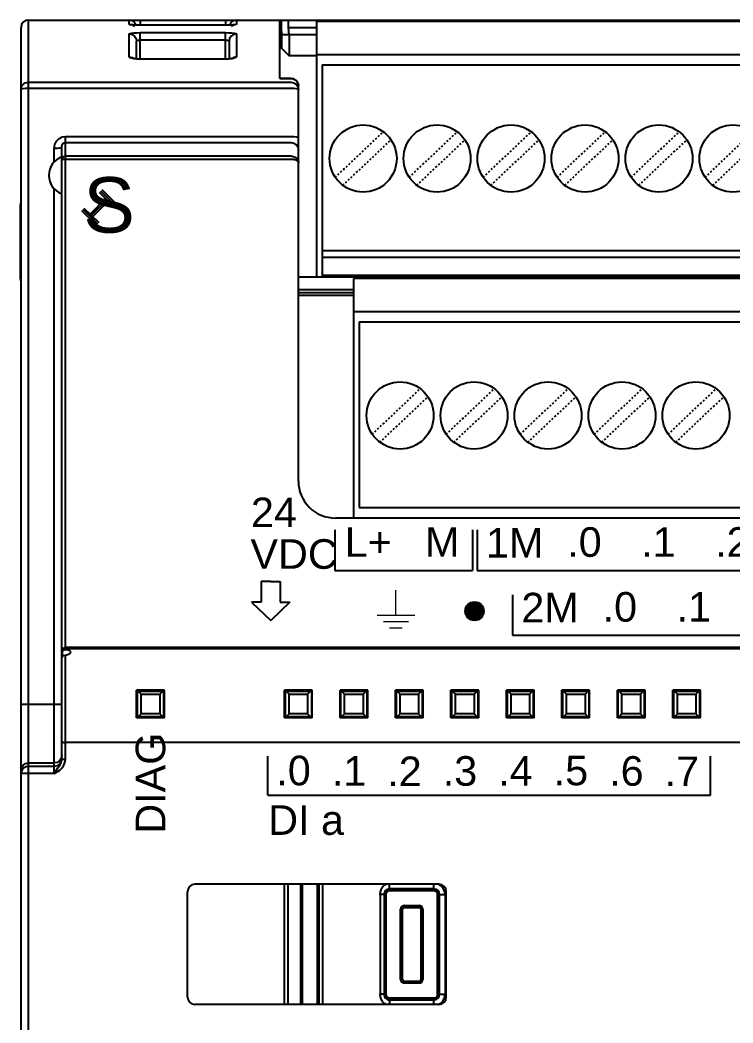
# Model space of a CAD drawing. Header units: inches. Extents: x 57 to 2760, y -193 to 2149.
# Drawn here: x 299.9 to 338.5, y 1419.4 to 1473.7 of the extents above; entities that cross this region are included whole.
import ezdxf

# ---------------------------------------------------------------- set-up
doc = ezdxf.new("R2010")
doc.units = ezdxf.units.IN
doc.header["$MEASUREMENT"] = 0
doc.linetypes.add('DOT', pattern=[0.2, 0.1, -0.1])
doc.styles.get("Standard").update_dxf_attribs({"font": 'arial.ttf'})

msp = doc.modelspace()

# ---------------------------------------------------------------- linework, layer by layer
at = {"color": 7, "linetype": 'Continuous'}
for p, q in [((300.37329, 1473.68422), (369.57329, 1473.68422)), ((300.37329, 1373.68422), (300.37329, 1473.68422)), ((305.82329, 1473.45089), (305.82329, 1473.68422)), ((306.42329, 1473.68422), (306.42329, 1473.40783)), ((311.02329, 1473.68422), (311.02329, 1473.40783)), ((311.62329, 1473.68422), (311.62329, 1473.45089)), ((313.97329, 1470.51791), (313.97329, 1473.68422)), ((314.03691, 1473.68422), (314.03691, 1473.28422)), ((314.44187, 1473.28422), (314.44187, 1473.68422)), ((360.97329, 1473.60422), (315.97329, 1473.60422)), ((315.97329, 1459.78895), (315.97329, 1473.60422)), ((299.97329, 1374.08422), (299.97329, 1473.28422)), ((305.82329, 1471.68832), (305.82329, 1472.93119)), ((306.42328, 1471.57264), (306.42329, 1473.00369)), ((311.08696, 1473.40919), (306.42329, 1473.40894)), ((311.02329, 1473.40783), (306.42329, 1473.40783)), ((306.42329, 1473.00369), (311.02329, 1473.00369)), ((311.02329, 1471.5642), (311.02329, 1473.00369)), ((311.62329, 1472.93119), (311.62329, 1471.68832)), ((313.97329, 1473.28422), (314.03691, 1473.28422)), ((314.03691, 1473.28422), (314.06135, 1472.88422)), ((314.44187, 1473.28422), (315.97329, 1473.28422)), ((314.47329, 1472.88422), (314.44187, 1473.28422)), ((306.22329, 1471.58189), (306.22329, 1472.53421)), ((306.42327, 1472.60641), (311.02329, 1472.60641)), ((311.22329, 1472.53421), (311.22329, 1471.58188)), ((315.97329, 1472.88422), (313.97329, 1472.88422)), ((314.06135, 1472.88422), (314.06135, 1472.15978)), ((314.47329, 1472.88422), (314.47329, 1471.74784)), ((314.06135, 1472.15978), (313.97329, 1472.15978)), ((314.06135, 1472.15978), (314.47329, 1471.74784)), ((305.82329, 1471.68832), (305.97636, 1471.65848)), ((305.97636, 1471.65848), (306.05477, 1471.60714)), ((311.02329, 1471.57268), (306.42329, 1471.57268)), ((306.42329, 1471.5642), (306.42329, 1471.57268)), ((311.02329, 1471.5642), (306.42329, 1471.5642)), ((311.20676, 1471.57024), (311.02329, 1471.5642)), ((311.47021, 1471.65848), (311.39198, 1471.60726)), ((311.62329, 1471.68832), (311.47021, 1471.65848)), ((315.97329, 1471.74784), (314.47329, 1471.74784)), ((360.97329, 1471.79422), (315.97329, 1471.79422)), ((316.26329, 1471.25422), (360.68329, 1471.25422)), ((316.26329, 1471.25422), (316.26329, 1459.78895)), ((300.37329, 1470.32249), (314.57329, 1470.32249)), ((313.97329, 1470.53058), (314.57329, 1470.53058)), ((314.57329, 1470.51791), (313.97329, 1470.51791)), ((314.72449, 1470.5009), (314.57329, 1470.53058)), ((300.37329, 1470.00264), (314.57329, 1470.00264)), ((314.94268, 1470.08424), (314.97329, 1469.93594)), ((314.97329, 1448.74631), (314.97329, 1470.13058)), ((302.37329, 1467.38679), (314.57329, 1467.38679)), ((302.37329, 1439.62007), (302.37329, 1467.38679)), ((302.37329, 1467.06189), (314.57329, 1467.06189)), ((301.77329, 1466.007), (301.77329, 1466.74021)), ((302.17329, 1439.47356), (302.17329, 1466.80036)), ((314.97329, 1465.96918), (314.97329, 1466.67552)), ((314.57329, 1466.3199), (302.37329, 1466.3199)), ((314.57329, 1466.14705), (302.37329, 1466.14705)), ((301.77329, 1432.92192), (301.77329, 1464.56144)), ((299.92092, 1463.6706), (299.92092, 1459.69784)), ((316.26329, 1461.22222), (360.68329, 1461.22222)), ((316.26329, 1460.85511), (360.68329, 1460.85511)), ((316.26329, 1459.89022), (360.68329, 1459.89022)), ((314.97329, 1459.78895), (363.97329, 1459.78895)), ((362.97329, 1459.70422), (317.97329, 1459.70422)), ((317.97329, 1446.74622), (317.97329, 1459.70422)), ((317.97329, 1459.08422), (314.97329, 1459.08422)), ((317.97329, 1458.92674), (314.97329, 1458.92674)), ((317.97329, 1458.78422), (314.97329, 1458.78422)), ((362.97329, 1457.89422), (317.97329, 1457.89422)), ((318.26329, 1457.35422), (362.68329, 1457.35422)), ((318.26329, 1457.35422), (318.26329, 1447.32222)), ((318.26329, 1447.32222), (362.68329, 1447.32222)), ((361.97319, 1446.74622), (316.97329, 1446.74622)), ((323.9989, 1441.71541), (324.49181, 1442.20832)), ((324.00464, 1441.67474), (324.53248, 1442.20258)), ((324.01042, 1441.77334), (324.43388, 1442.1968)), ((324.01234, 1441.63604), (324.57118, 1442.19488)), ((324.02003, 1441.59733), (324.60989, 1442.18719)), ((324.02195, 1441.83126), (324.37596, 1442.18527)), ((324.02773, 1441.55863), (324.64859, 1442.17949)), ((324.03347, 1441.88919), (324.31803, 1442.17375)), ((324.03543, 1441.51992), (324.6873, 1442.17179)), ((324.05352, 1441.49161), (324.71561, 1442.1537)), ((324.07211, 1441.46379), (324.74343, 1442.13511)), ((324.0907, 1441.43597), (324.77125, 1442.11652)), ((324.10928, 1441.40816), (324.79906, 1442.09794)), ((324.11044, 1442.01256), (324.19466, 1442.09678)), ((324.12787, 1441.38034), (324.82688, 1442.07935)), ((324.14759, 1441.35366), (324.85356, 1442.05963)), ((324.17541, 1441.33507), (324.87215, 1442.03181)), ((324.20322, 1441.31648), (324.89074, 1442.004)), ((324.23104, 1441.2979), (324.90932, 1441.97618)), ((324.25886, 1441.27931), (324.92791, 1441.94836)), ((324.28668, 1441.26072), (324.9465, 1441.92054)), ((324.31767, 1441.24531), (324.96191, 1441.88955)), ((324.35637, 1441.23761), (324.96961, 1441.85085)), ((324.39508, 1441.22991), (324.97731, 1441.81214)), ((324.43378, 1441.22221), (324.98501, 1441.77344)), ((324.47249, 1441.21452), (324.9927, 1441.73473)), ((324.51788, 1441.2135), (324.99372, 1441.68934)), ((324.57581, 1441.22503), (324.98219, 1441.63141)), ((324.63373, 1441.23655), (324.97067, 1441.57349)), ((324.69532, 1441.25174), (324.95548, 1441.5119)), ((324.83517, 1441.34518), (324.86204, 1441.37205)), ((302.17329, 1433.6921), (302.17329, 1439.43507)), ((302.22329, 1439.25312), (302.22329, 1439.56094)), ((367.57329, 1439.7402), (302.37329, 1439.7402)), ((367.57329, 1439.6728), (302.37329, 1439.6728)), ((302.37329, 1433.69686), (302.37329, 1439.32986)), ((307.72329, 1437.43422), (306.22329, 1437.43422)), ((306.22329, 1435.93422), (306.22329, 1437.43422)), ((306.22329, 1437.18422), (306.27329, 1437.18422)), ((306.27329, 1437.38422), (307.67329, 1437.38422)), ((306.27329, 1435.98422), (306.27329, 1437.38422)), ((306.47329, 1437.21993), (307.47329, 1437.21993)), ((306.47336, 1436.1485), (306.47336, 1437.21993)), ((307.47321, 1437.21993), (307.47321, 1436.1485)), ((307.67329, 1437.38422), (307.67329, 1435.98422)), ((307.67329, 1437.18422), (307.72329, 1437.18422)), ((307.72329, 1435.93422), (307.72329, 1437.43422)), ((315.72329, 1437.43422), (314.22329, 1437.43422)), ((314.22329, 1435.93422), (314.22329, 1437.43422)), ((314.22329, 1437.18422), (314.27329, 1437.18422)), ((314.27329, 1437.38422), (315.67329, 1437.38422)), ((314.27329, 1435.98422), (314.27329, 1437.38422)), ((314.47329, 1437.21993), (315.47329, 1437.21993)), ((314.47336, 1436.1485), (314.47336, 1437.21993)), ((315.47321, 1437.21993), (315.47321, 1436.1485)), ((315.67329, 1437.38422), (315.67329, 1435.98422)), ((315.72329, 1435.93422), (315.72329, 1437.43422)), ((318.72329, 1437.43422), (317.22329, 1437.43422)), ((317.22329, 1435.93422), (317.22329, 1437.43422)), ((317.27329, 1437.38422), (318.67329, 1437.38422)), ((317.27329, 1435.98422), (317.27329, 1437.38422)), ((317.47329, 1437.21993), (318.47329, 1437.21993)), ((317.47336, 1436.1485), (317.47336, 1437.21993)), ((318.47321, 1437.21993), (318.47321, 1436.1485)), ((318.67329, 1437.38422), (318.67329, 1435.98422)), ((318.72329, 1435.93422), (318.72329, 1437.43422)), ((321.72329, 1437.43422), (320.22329, 1437.43422)), ((320.22329, 1435.93422), (320.22329, 1437.43422)), ((320.27329, 1437.38422), (321.67329, 1437.38422)), ((320.27329, 1435.98422), (320.27329, 1437.38422)), ((320.47329, 1437.21993), (321.47329, 1437.21993)), ((320.47336, 1436.1485), (320.47336, 1437.21993)), ((321.47321, 1437.21993), (321.47321, 1436.1485)), ((321.67329, 1437.38422), (321.67329, 1435.98422)), ((321.72329, 1435.93422), (321.72329, 1437.43422)), ((324.72329, 1437.43422), (323.22329, 1437.43422)), ((323.22329, 1435.93422), (323.22329, 1437.43422)), ((323.27329, 1437.38422), (324.67329, 1437.38422)), ((323.27329, 1435.98422), (323.27329, 1437.38422)), ((323.47329, 1437.21993), (324.47329, 1437.21993)), ((323.47336, 1436.1485), (323.47336, 1437.21993)), ((324.47321, 1437.21993), (324.47321, 1436.1485)), ((324.67329, 1437.38422), (324.67329, 1435.98422)), ((324.72329, 1435.93422), (324.72329, 1437.43422)), ((327.72329, 1437.43422), (326.22329, 1437.43422)), ((326.22329, 1435.93422), (326.22329, 1437.43422)), ((326.27329, 1437.38422), (327.67329, 1437.38422)), ((326.27329, 1435.98422), (326.27329, 1437.38422)), ((326.47329, 1437.21993), (327.47329, 1437.21993)), ((326.47336, 1436.1485), (326.47336, 1437.21993)), ((327.47321, 1437.21993), (327.47321, 1436.1485)), ((327.67329, 1437.38422), (327.67329, 1435.98422)), ((327.72329, 1435.93422), (327.72329, 1437.43422)), ((330.72329, 1437.43422), (329.22329, 1437.43422)), ((329.22329, 1435.93422), (329.22329, 1437.43422)), ((329.27329, 1437.38422), (330.67329, 1437.38422)), ((329.27329, 1435.98422), (329.27329, 1437.38422)), ((329.47329, 1437.21993), (330.47329, 1437.21993)), ((329.47336, 1436.1485), (329.47336, 1437.21993)), ((330.47321, 1437.21993), (330.47321, 1436.1485)), ((330.67329, 1437.38422), (330.67329, 1435.98422)), ((330.72329, 1435.93422), (330.72329, 1437.43422)), ((333.72329, 1437.43422), (332.22329, 1437.43422)), ((332.22329, 1435.93422), (332.22329, 1437.43422)), ((332.27329, 1437.38422), (333.67329, 1437.38422)), ((332.27329, 1435.98422), (332.27329, 1437.38422)), ((332.47329, 1437.21993), (333.47329, 1437.21993)), ((332.47336, 1436.1485), (332.47336, 1437.21993)), ((333.47321, 1437.21993), (333.47321, 1436.1485)), ((333.67329, 1437.38422), (333.67329, 1435.98422)), ((333.72329, 1435.93422), (333.72329, 1437.43422)), ((336.72329, 1437.43422), (335.22329, 1437.43422)), ((335.22329, 1435.93422), (335.22329, 1437.43422)), ((335.27329, 1437.38422), (336.67329, 1437.38422)), ((335.27329, 1435.98422), (335.27329, 1437.38422)), ((335.47329, 1437.21993), (336.47329, 1437.21993)), ((335.47336, 1436.1485), (335.47336, 1437.21993)), ((336.47321, 1437.21993), (336.47321, 1436.1485)), ((336.67329, 1437.38422), (336.67329, 1435.98422)), ((336.67329, 1437.18422), (336.72329, 1437.18422)), ((336.72329, 1435.93422), (336.72329, 1437.43422)), ((299.97329, 1436.68422), (302.17329, 1436.68422)), ((306.22329, 1436.18422), (306.27329, 1436.18422)), ((307.47329, 1436.1485), (306.47329, 1436.1485)), ((307.67329, 1436.18422), (307.72329, 1436.18422)), ((314.22329, 1436.18422), (314.27329, 1436.18422)), ((315.47329, 1436.1485), (314.47329, 1436.1485)), ((318.47329, 1436.1485), (317.47329, 1436.1485)), ((321.47329, 1436.1485), (320.47329, 1436.1485)), ((324.47329, 1436.1485), (323.47329, 1436.1485)), ((327.47329, 1436.1485), (326.47329, 1436.1485)), ((330.47329, 1436.1485), (329.47329, 1436.1485)), ((333.47329, 1436.1485), (332.47329, 1436.1485)), ((336.47329, 1436.1485), (335.47329, 1436.1485)), ((336.67329, 1436.18422), (336.72329, 1436.18422)), ((307.72329, 1435.93422), (306.22329, 1435.93422)), ((307.67329, 1435.98422), (306.27329, 1435.98422)), ((315.72329, 1435.93422), (314.22329, 1435.93422)), ((315.67329, 1435.98422), (314.27329, 1435.98422)), ((318.72329, 1435.93422), (317.22329, 1435.93422)), ((318.67329, 1435.98422), (317.27329, 1435.98422)), ((321.72329, 1435.93422), (320.22329, 1435.93422)), ((321.67329, 1435.98422), (320.27329, 1435.98422)), ((324.72329, 1435.93422), (323.22329, 1435.93422)), ((324.67329, 1435.98422), (323.27329, 1435.98422)), ((327.72329, 1435.93422), (326.22329, 1435.93422)), ((327.67329, 1435.98422), (326.27329, 1435.98422)), ((330.72329, 1435.93422), (329.22329, 1435.93422)), ((330.67329, 1435.98422), (329.27329, 1435.98422)), ((333.72329, 1435.93422), (332.22329, 1435.93422)), ((333.67329, 1435.98422), (332.27329, 1435.98422)), ((336.72329, 1435.93422), (335.22329, 1435.93422)), ((336.67329, 1435.98422), (335.27329, 1435.98422)), ((367.57329, 1434.60034), (302.37329, 1434.60034)), ((302.17329, 1433.89487), (302.14284, 1433.74238)), ((300.37329, 1433.4964), (301.77329, 1433.4964)), ((301.77329, 1433.3116), (300.37329, 1433.3116)), ((302.27329, 1433.69623), (302.37329, 1433.69686)), ((299.97329, 1414.45532), (299.97329, 1433.09792)), ((299.98267, 1432.99893), (299.97329, 1432.91312)), ((301.77329, 1432.92192), (300.37329, 1432.92192)), ((322.57329, 1426.93422), (309.37329, 1426.93422)), ((314.22167, 1420.43422), (314.22167, 1426.93422)), ((314.42074, 1420.43422), (314.42074, 1426.93422)), ((315.10329, 1420.43422), (315.10329, 1426.93422)), ((315.10329, 1420.43422), (315.10329, 1426.93422)), ((315.20329, 1420.43422), (315.20329, 1426.93422)), ((316.00329, 1420.43422), (316.00329, 1426.93422)), ((316.10329, 1420.43422), (316.10329, 1426.93422)), ((316.30329, 1420.43422), (316.30329, 1426.93422)), ((319.90329, 1426.58422), (319.90329, 1426.93422)), ((322.30329, 1426.58422), (322.30329, 1426.93422)), ((308.97329, 1420.83422), (308.97329, 1426.53422)), ((319.70329, 1426.38422), (319.40329, 1426.38422)), ((319.40329, 1426.38422), (319.40329, 1420.98422)), ((319.60329, 1426.38422), (319.60329, 1420.98422)), ((319.70329, 1426.38422), (319.70329, 1420.98422)), ((322.30329, 1426.68422), (319.90329, 1426.68422)), ((322.30329, 1426.58422), (319.90329, 1426.58422)), ((322.50329, 1426.38422), (322.90329, 1426.38422)), ((322.50329, 1420.98422), (322.50329, 1426.38422)), ((322.60329, 1420.98422), (322.60329, 1426.38422)), ((322.90329, 1426.38422), (322.90329, 1420.98422)), ((322.97329, 1420.83422), (322.97329, 1426.53422)), ((320.70329, 1425.78422), (321.50329, 1425.78422)), ((320.70329, 1425.78422), (320.70329, 1425.68422)), ((321.50329, 1425.68422), (321.50329, 1425.78422)), ((320.60329, 1425.58422), (320.50329, 1425.58422)), ((320.50329, 1421.78422), (320.50329, 1425.58422)), ((320.60329, 1421.78422), (320.60329, 1425.58422)), ((320.60329, 1421.78422), (320.60329, 1425.58422)), ((320.70329, 1425.68422), (321.50329, 1425.68422)), ((320.70329, 1425.68422), (321.50329, 1425.68422)), ((321.70329, 1425.58422), (321.60329, 1425.58422)), ((321.60329, 1425.58422), (321.60329, 1421.78422)), ((321.70329, 1425.58422), (321.70329, 1421.78422)), ((320.50329, 1421.78422), (320.60329, 1421.78422)), ((321.50329, 1421.68422), (320.70329, 1421.68422)), ((321.50329, 1421.68422), (320.70329, 1421.68422)), ((320.70329, 1421.68422), (320.70329, 1421.58422)), ((321.50329, 1421.58422), (320.70329, 1421.58422)), ((321.50329, 1421.58422), (321.50329, 1421.68422)), ((321.60329, 1421.78422), (321.70329, 1421.78422)), ((319.70329, 1420.98422), (319.40329, 1420.98422)), ((322.50329, 1420.98422), (322.90329, 1420.98422)), ((322.57329, 1420.43422), (309.37329, 1420.43422)), ((319.90329, 1420.78422), (319.90328, 1420.43422)), ((319.90329, 1420.78422), (322.30329, 1420.78422)), ((319.90329, 1420.68422), (322.30329, 1420.68422)), ((319.90329, 1420.68422), (322.30329, 1420.68422)), ((322.30329, 1420.43422), (322.30329, 1420.78422))]:
    msp.add_line(p, q, dxfattribs=at)
at = {"linetype": 'DOT'}
for p, q in [((316.96743, 1465.18099), (319.56651, 1467.64304)), ((320.96743, 1465.18099), (323.56651, 1467.64304)), ((324.96743, 1465.18099), (327.56651, 1467.64304)), ((328.96743, 1465.18099), (331.56651, 1467.64304)), ((332.96743, 1465.18099), (335.56651, 1467.64304)), ((336.96743, 1465.18099), (339.56651, 1467.64304)), ((317.38006, 1464.7454), (319.97914, 1467.20745)), ((321.38006, 1464.7454), (323.97914, 1467.20745)), ((325.38006, 1464.7454), (327.97914, 1467.20745)), ((329.38006, 1464.7454), (331.97914, 1467.20745)), ((333.38006, 1464.7454), (335.97914, 1467.20745)), ((337.38006, 1464.7454), (339.97914, 1467.20745)), ((318.96743, 1451.28099), (321.56651, 1453.74304)), ((322.96743, 1451.28099), (325.56651, 1453.74304)), ((326.96743, 1451.28099), (329.56651, 1453.74304)), ((330.96743, 1451.28099), (333.56651, 1453.74304)), ((334.96743, 1451.28099), (337.56651, 1453.74304)), ((319.38006, 1450.8454), (321.97914, 1453.30745)), ((323.38006, 1450.8454), (325.97914, 1453.30745)), ((327.38006, 1450.8454), (329.97914, 1453.30745)), ((331.38006, 1450.8454), (333.97914, 1453.30745)), ((335.38006, 1450.8454), (337.97914, 1453.30745))]:
    msp.add_line(p, q, dxfattribs=at)
for p, q in [((304.19627, 1464.37184), (304.99795, 1463.57993)), ((304.26653, 1464.443), (305.06821, 1463.65108)), ((304.33679, 1464.51416), (305.13847, 1463.72224)), ((304.54551, 1464.03024), (303.70696, 1463.19201)), ((304.61621, 1463.95952), (303.77765, 1463.12129)), ((304.68691, 1463.88879), (303.84835, 1463.05056)), ((303.23629, 1463.37493), (304.03797, 1462.58301)), ((303.30655, 1463.44609), (304.10823, 1462.65417)), ((303.37681, 1463.51724), (304.17849, 1462.72533)), ((316.95013, 1446.1037), (316.95013, 1443.90911)), ((324.38013, 1446.1037), (324.38013, 1443.90911)), ((324.6436, 1446.1037), (324.6436, 1443.90911)), ((316.95013, 1443.90911), (324.38013, 1443.90911)), ((324.6436, 1443.90911), (360.0736, 1443.90911)), ((313.47401, 1443.32057), (312.95996, 1443.32057)), ((312.95996, 1443.32057), (312.95996, 1442.20218)), ((313.47401, 1443.32057), (313.98806, 1443.32057)), ((313.98806, 1443.32057), (313.98806, 1442.20218)), ((326.55717, 1442.59625), (326.55717, 1440.40166)), ((312.95996, 1442.20218), (312.44591, 1442.20218)), ((312.44591, 1442.20218), (313.47401, 1441.2047)), ((314.50211, 1442.20218), (313.47401, 1441.2047)), ((313.98806, 1442.20218), (314.50211, 1442.20218)), ((326.55717, 1440.40166), (361.98717, 1440.40166)), ((313.32887, 1431.74951), (313.32887, 1433.86554)), ((337.26797, 1431.74951), (337.26797, 1433.86554)), ((313.32887, 1431.74951), (337.26797, 1431.74951))]:
    msp.add_line(p, q)
at = {"color": 7, "linetype": 'Continuous', "lineweight": 15}
for p, q in [((320.25002, 1441.48851), (320.25002, 1442.85351)), ((319.22627, 1441.48851), (321.27377, 1441.48851)), ((319.56752, 1441.14726), (320.93252, 1441.14726)), ((319.90877, 1440.80601), (320.59127, 1440.80601))]:
    msp.add_line(p, q, dxfattribs=at)
at = {"color": 7, "linetype": 'Continuous'}
for points in [[(306.07186, 1473.41627), (305.93887, 1473.42593), (305.85312, 1473.43787), (305.82329, 1473.45089)], [(305.82329, 1473.45089), (305.97636, 1473.42051), (306.10613, 1473.334)], [(311.50463, 1473.4288), (311.51053, 1473.43014), (311.50242, 1473.42894), (311.47035, 1473.42519), (311.42023, 1473.42094), (311.35436, 1473.41681), (311.27587, 1473.41332), (311.18598, 1473.41068), (311.08696, 1473.40919)], [(311.62329, 1473.45089), (311.47021, 1473.42051), (311.34044, 1473.334)], [(311.62329, 1473.45089), (311.59372, 1473.43793), (311.50818, 1473.42597), (311.37537, 1473.41631)], [(305.82329, 1472.93119), (305.85302, 1472.95412), (305.93889, 1472.97442), (306.07186, 1472.99023), (306.23827, 1473.00024), (306.42329, 1473.00369)], [(305.82329, 1472.93119), (305.97636, 1472.90097), (306.10613, 1472.81491), (306.19284, 1472.68612), (306.22329, 1472.53421)], [(306.42329, 1473.4089), (306.34882, 1473.4093), (306.24033, 1473.41116), (306.14397, 1473.41438), (306.06285, 1473.41848), (305.9989, 1473.42312), (305.9556, 1473.42745), (305.9421, 1473.42922)], [(306.42329, 1473.40783), (306.23869, 1473.41001), (306.07186, 1473.41627)], [(311.37537, 1473.41631), (311.20873, 1473.41003), (311.02329, 1473.40783)], [(311.02329, 1473.00369), (311.20745, 1473.00027), (311.37408, 1472.99029), (311.50722, 1472.97449), (311.5933, 1472.95422), (311.62329, 1472.93119)], [(311.62329, 1472.93119), (311.47021, 1472.90098), (311.34044, 1472.81492), (311.25373, 1472.68613), (311.22329, 1472.53421)], [(306.22329, 1472.53421), (306.2332, 1472.55705), (306.26185, 1472.57726), (306.30622, 1472.59302), (306.36172, 1472.60298), (306.42327, 1472.60641)], [(311.02329, 1472.60641), (311.08469, 1472.60301), (311.14026, 1472.59306), (311.18465, 1472.57732), (311.21333, 1472.55713), (311.22329, 1472.53421)], [(306.07467, 1471.5876), (305.94089, 1471.61498), (305.85372, 1471.64972), (305.82329, 1471.68832)], [(306.42329, 1471.57264), (306.28722, 1471.57648), (306.18009, 1471.58554), (306.09777, 1471.59752), (306.04784, 1471.60869), (306.0387, 1471.61149)], [(306.42329, 1471.5642), (306.24071, 1471.57018), (306.07467, 1471.5876)], [(311.39472, 1471.60512), (311.40519, 1471.61031), (311.40146, 1471.60947), (311.3567, 1471.59902), (311.27828, 1471.58692), (311.17433, 1471.57739), (311.05205, 1471.57285), (311.02329, 1471.57267)], [(311.62329, 1471.68832), (311.59308, 1471.64986), (311.50614, 1471.61511), (311.37251, 1471.58769), (311.20676, 1471.57024)], [(299.97329, 1469.93594), (299.97782, 1469.99395), (299.99315, 1470.05624), (300.02169, 1470.12026), (300.06532, 1470.18261), (300.12492, 1470.23895), (300.1991, 1470.28392), (300.28383, 1470.3127), (300.37329, 1470.32249)], [(314.57329, 1470.51791), (314.68892, 1470.50138), (314.79617, 1470.45221), (314.8893, 1470.36804), (314.95214, 1470.25484), (314.97329, 1470.13058)], [(314.57329, 1470.32249), (314.72539, 1470.29345), (314.85562, 1470.20976), (314.94268, 1470.08424)], [(314.97329, 1470.13058), (314.94389, 1470.28109), (314.85684, 1470.41271), (314.72449, 1470.5009)], [(299.97329, 1469.93594), (300.0034, 1469.96133), (300.09003, 1469.98303), (300.21994, 1469.99754), (300.37329, 1470.00264)], [(314.57329, 1470.00264), (314.72539, 1469.99763), (314.85562, 1469.98319), (314.94268, 1469.96153), (314.97329, 1469.93594)], [(301.77329, 1466.74021), (301.80601, 1466.95076), (301.89819, 1467.13505), (302.03505, 1467.27417), (302.19821, 1467.35856), (302.37329, 1467.38679)], [(302.17329, 1466.80036), (302.18418, 1466.88544), (302.2149, 1466.96), (302.26058, 1467.01636), (302.31505, 1467.05053), (302.37329, 1467.06189)], [(314.57329, 1467.38679), (314.72636, 1467.38211), (314.85613, 1467.36879), (314.94284, 1467.34885), (314.97329, 1467.32532)], [(314.57329, 1467.06189), (314.72636, 1467.03248), (314.85613, 1466.94872), (314.94284, 1466.82337), (314.97329, 1466.67552)], [(302.17329, 1466.80039), (302.14283, 1466.77736), (302.05612, 1466.75784), (301.92635, 1466.74479), (301.77329, 1466.74021)], [(302.17329, 1466.12671), (302.18851, 1466.20064), (302.23186, 1466.26331), (302.29675, 1466.30519), (302.37329, 1466.3199)], [(302.37329, 1466.14705), (302.2965, 1466.14549), (302.23123, 1466.14103), (302.18815, 1466.13441), (302.17329, 1466.12671)], [(314.57329, 1466.3199), (314.63812, 1466.31526), (314.69544, 1466.30315), (314.74532, 1466.28581), (314.78842, 1466.26486), (314.82567, 1466.24128), (314.85807, 1466.21547), (314.88665, 1466.18716), (314.91188, 1466.15592), (314.93331, 1466.12202), (314.95041, 1466.08611), (314.96283, 1466.04888), (314.97049, 1466.01063), (314.97329, 1465.96922)], [(314.97329, 1465.96919), (314.97049, 1465.99021), (314.96283, 1466.0096), (314.95041, 1466.02848), (314.93332, 1466.04669), (314.91189, 1466.06388), (314.88666, 1466.07972), (314.85808, 1466.09408), (314.8257, 1466.10716), (314.78845, 1466.11912), (314.74536, 1466.12975), (314.69548, 1466.13855), (314.63818, 1466.14469), (314.57337, 1466.14705)], [(299.97329, 1463.79687), (299.94778, 1463.77126), (299.92092, 1463.6706)], [(299.92092, 1459.69784), (299.94778, 1459.59717), (299.97329, 1459.57157)], [(302.17329, 1439.55633), (302.18384, 1439.61528), (302.21313, 1439.66646), (302.25678, 1439.70578), (302.31161, 1439.73124), (302.37329, 1439.7402)], [(302.37329, 1439.6728), (302.29675, 1439.65764), (302.23186, 1439.61445), (302.18851, 1439.54981), (302.17329, 1439.47356)], [(302.22329, 1439.56094), (302.1861, 1439.50211), (302.17329, 1439.43507)], [(302.17329, 1439.12725), (302.1861, 1439.19429), (302.22329, 1439.25312)], [(302.37329, 1439.62007), (302.29144, 1439.60763), (302.22329, 1439.56094)], [(302.22329, 1439.25312), (302.29145, 1439.30337), (302.37329, 1439.32986)], [(302.67329, 1439.5033), (302.65233, 1439.54683), (302.59113, 1439.58141), (302.495, 1439.60576), (302.37329, 1439.62007)], [(302.37329, 1439.32986), (302.495, 1439.36039), (302.59113, 1439.4041), (302.65233, 1439.45399), (302.67329, 1439.5033)], [(306.47329, 1437.21993), (306.4191, 1437.275), (306.3666, 1437.32974), (306.31595, 1437.38422)], [(307.47329, 1437.21993), (307.52747, 1437.275), (307.57997, 1437.32974), (307.63062, 1437.38422)], [(314.47329, 1437.21993), (314.41903, 1437.27507), (314.36654, 1437.32981), (314.31595, 1437.38422)], [(315.47329, 1437.21993), (315.52754, 1437.27507), (315.58003, 1437.32981), (315.63062, 1437.38422)], [(317.47329, 1437.21993), (317.41904, 1437.27505), (317.36655, 1437.3298), (317.31595, 1437.38422)], [(318.47329, 1437.21993), (318.52753, 1437.27505), (318.58002, 1437.3298), (318.63062, 1437.38422)], [(320.47329, 1437.21993), (320.41906, 1437.27504), (320.36656, 1437.32979), (320.31595, 1437.38422)], [(321.47329, 1437.21993), (321.52751, 1437.27504), (321.58001, 1437.32979), (321.63062, 1437.38422)], [(323.47329, 1437.21993), (323.41907, 1437.27503), (323.36658, 1437.32977), (323.31595, 1437.38422)], [(324.47329, 1437.21993), (324.5275, 1437.27503), (324.57999, 1437.32977), (324.63062, 1437.38422)], [(326.47329, 1437.21993), (326.41908, 1437.27502), (326.36659, 1437.32976), (326.31595, 1437.38422)], [(327.47329, 1437.21993), (327.52749, 1437.27502), (327.57998, 1437.32976), (327.63062, 1437.38422)], [(329.47329, 1437.21993), (329.41909, 1437.27501), (329.36659, 1437.32975), (329.31595, 1437.38422)], [(330.47329, 1437.21993), (330.52748, 1437.27501), (330.57997, 1437.32975), (330.63062, 1437.38422)], [(332.47329, 1437.21993), (332.4191, 1437.275), (332.3666, 1437.32975), (332.31595, 1437.38422)], [(333.47329, 1437.21993), (333.52747, 1437.275), (333.57997, 1437.32975), (333.63062, 1437.38422)], [(335.47329, 1437.21993), (335.4191, 1437.275), (335.3666, 1437.32974), (335.31595, 1437.38422)], [(336.47329, 1437.21993), (336.52747, 1437.275), (336.57997, 1437.32974), (336.63062, 1437.38422)], [(306.47329, 1436.1485), (306.4191, 1436.09344), (306.3666, 1436.03869), (306.31595, 1435.98422)], [(307.47329, 1436.1485), (307.52747, 1436.09344), (307.57997, 1436.03869), (307.63062, 1435.98422)], [(314.47329, 1436.1485), (314.41903, 1436.09337), (314.36654, 1436.03862), (314.31595, 1435.98422)], [(315.47329, 1436.1485), (315.52754, 1436.09337), (315.58003, 1436.03862), (315.63062, 1435.98422)], [(317.47329, 1436.1485), (317.41904, 1436.09338), (317.36655, 1436.03864), (317.31595, 1435.98422)], [(318.47329, 1436.1485), (318.52753, 1436.09338), (318.58002, 1436.03864), (318.63062, 1435.98422)], [(320.47329, 1436.1485), (320.41906, 1436.0934), (320.36656, 1436.03865), (320.31595, 1435.98422)], [(321.47329, 1436.1485), (321.52751, 1436.0934), (321.58001, 1436.03865), (321.63062, 1435.98422)], [(323.47329, 1436.1485), (323.41907, 1436.09341), (323.36658, 1436.03866), (323.31595, 1435.98422)], [(324.47329, 1436.1485), (324.5275, 1436.09341), (324.57999, 1436.03866), (324.63062, 1435.98422)], [(326.47329, 1436.1485), (326.41908, 1436.09342), (326.36659, 1436.03868), (326.31595, 1435.98422)], [(327.47329, 1436.1485), (327.52749, 1436.09342), (327.57998, 1436.03868), (327.63062, 1435.98422)], [(329.47329, 1436.1485), (329.41909, 1436.09343), (329.36659, 1436.03868), (329.31595, 1435.98422)], [(330.47329, 1436.1485), (330.52748, 1436.09343), (330.57997, 1436.03868), (330.63062, 1435.98422)], [(332.47329, 1436.1485), (332.4191, 1436.09344), (332.3666, 1436.03869), (332.31595, 1435.98422)], [(333.47329, 1436.1485), (333.52747, 1436.09344), (333.57997, 1436.03869), (333.63062, 1435.98422)], [(335.47329, 1436.1485), (335.4191, 1436.09344), (335.3666, 1436.03869), (335.31595, 1435.98422)], [(336.47329, 1436.1485), (336.52747, 1436.09344), (336.57997, 1436.03869), (336.63062, 1435.98422)], [(302.17329, 1434.68066), (302.18719, 1434.65083), (302.22848, 1434.62489), (302.29334, 1434.60691), (302.37329, 1434.60034)], [(299.97329, 1433.09792), (300.00373, 1433.25041), (300.09044, 1433.37968), (300.22021, 1433.46606), (300.37329, 1433.4964)], [(300.37329, 1433.3116), (300.30961, 1433.30652), (300.2426, 1433.28973), (300.17519, 1433.2593), (300.11101, 1433.21399), (300.05451, 1433.15383), (300.01045, 1433.08085), (299.98267, 1432.99893)], [(302.14284, 1433.74238), (302.05613, 1433.61311), (301.92636, 1433.52673), (301.77329, 1433.4964)], [(301.77329, 1432.92192), (301.93109, 1433.01628), (302.06893, 1433.11494), (302.18376, 1433.22426), (302.27163, 1433.34286), (302.33087, 1433.46492), (302.36347, 1433.58459), (302.37329, 1433.69686)], [(302.16983, 1433.69279), (302.14284, 1433.55758), (302.05613, 1433.42831), (301.92636, 1433.34193), (301.77329, 1433.3116)], [(301.77329, 1432.92192), (301.87856, 1433.09804), (301.97029, 1433.23383), (302.04676, 1433.34291), (302.10544, 1433.43976), (302.14499, 1433.53006), (302.16674, 1433.61458), (302.17329, 1433.6921)], [(302.17329, 1433.6921), (302.20008, 1433.69448), (302.27329, 1433.69623)], [(300.37329, 1432.92192), (300.21965, 1432.92124), (300.0895, 1432.91932), (300.00296, 1432.91644), (299.97329, 1432.91312)], [(319.40329, 1426.38422), (319.40431, 1426.42907), (319.40793, 1426.47638), (319.41508, 1426.52638), (319.4266, 1426.5782), (319.44275, 1426.62976), (319.46333, 1426.67943), (319.48789, 1426.72617), (319.516, 1426.76955), (319.54747, 1426.80956), (319.58201, 1426.84604), (319.61922, 1426.87869), (319.65857, 1426.90721), (319.69943, 1426.93135), (319.70555, 1426.93422)], [(319.70555, 1420.43422), (319.69939, 1420.43711), (319.65852, 1420.46126), (319.61917, 1420.4898), (319.58195, 1420.52246), (319.54741, 1420.55895), (319.51594, 1420.59897), (319.48782, 1420.64238), (319.46328, 1420.68913), (319.44272, 1420.73878), (319.42659, 1420.79029), (319.41508, 1420.84204), (319.40793, 1420.89202), (319.40431, 1420.93934), (319.40329, 1420.98422)]]:
    msp.add_lwpolyline(points, dxfattribs=at)
for centre, radius in [((318.47329, 1466.19422), 1.815), ((322.47329, 1466.19422), 1.815), ((326.47329, 1466.19422), 1.815), ((330.47329, 1466.19422), 1.815), ((334.47329, 1466.19422), 1.815), ((338.47329, 1466.19422), 1.815), ((320.47329, 1452.29422), 1.815), ((324.47329, 1452.29422), 1.815), ((328.47329, 1452.29422), 1.815), ((332.47329, 1452.29422), 1.815), ((336.47329, 1452.29422), 1.815), ((324.49772, 1441.7095), 0.5)]:
    msp.add_circle(centre, radius, dxfattribs=at)
for centre, radius, start, end in [((300.37329, 1473.28422), 0.4, 90, 180), ((305.82329, 1473.28422), 0.4, 18.86759, 90), ((311.62329, 1473.28422), 0.4, 90, 161.140393), ((311.62329, 1473.28422), 0.4, 90, 161.140393), ((302.53757, 1465.28422), 1.06429, 110.01596, 249.98404), ((316.97329, 1448.74622), 2, 179.997323, 270), ((315.87329, 1437.38422), 0.2, 180, 219.509619), ((315.87329, 1437.38422), 0.2, 210, 219.509619), ((317.07329, 1437.38422), 0.2, 320.490381, 0), ((318.87329, 1437.38422), 0.2, 180, 219.509619), ((318.87329, 1437.38422), 0.2, 210, 219.509619), ((320.07329, 1437.38422), 0.2, 320.490381, 0), ((321.87329, 1437.38422), 0.2, 180, 219.509619), ((321.87329, 1437.38422), 0.2, 210, 219.509619), ((323.07329, 1437.38422), 0.2, 320.490381, 0), ((324.87329, 1437.38422), 0.2, 180, 219.509619), ((324.87329, 1437.38422), 0.2, 210, 219.509619), ((326.07329, 1437.38422), 0.2, 320.490381, 0), ((327.87329, 1437.38422), 0.2, 180, 219.509619), ((327.87329, 1437.38422), 0.2, 210, 219.509619), ((329.07329, 1437.38422), 0.2, 320.490381, 0), ((330.87329, 1437.38422), 0.2, 180, 219.509619), ((330.87329, 1437.38422), 0.2, 210, 219.509619), ((332.07329, 1437.38422), 0.2, 320.490381, 0), ((333.87329, 1437.38422), 0.2, 180, 219.509619), ((333.87329, 1437.38422), 0.2, 210, 219.509619), ((335.07329, 1437.38422), 0.2, 320.490381, 0), ((315.87329, 1435.98422), 0.2, 140.490381, 180), ((315.87329, 1435.98422), 0.2, 140.490381, 150), ((317.07329, 1435.98422), 0.2, 0, 39.509599), ((317.07329, 1435.98422), 0.2, 0, 39.509619), ((318.87329, 1435.98422), 0.2, 140.490381, 180), ((318.87329, 1435.98422), 0.2, 140.490381, 150), ((320.07329, 1435.98422), 0.2, 0, 39.509599), ((320.07329, 1435.98422), 0.2, 0, 39.509619), ((321.87329, 1435.98422), 0.2, 140.490381, 180), ((321.87329, 1435.98422), 0.2, 140.490381, 150), ((323.07329, 1435.98422), 0.2, 0, 39.509599), ((323.07329, 1435.98422), 0.2, 0, 39.509619), ((324.87329, 1435.98422), 0.2, 140.490381, 180), ((324.87329, 1435.98422), 0.2, 140.490381, 150), ((326.07329, 1435.98422), 0.2, 0, 39.509599), ((326.07329, 1435.98422), 0.2, 0, 39.509619), ((327.87329, 1435.98422), 0.2, 140.490381, 180), ((327.87329, 1435.98422), 0.2, 140.490381, 150), ((329.07329, 1435.98422), 0.2, 0, 39.509599), ((329.07329, 1435.98422), 0.2, 0, 39.509619), ((330.87329, 1435.98422), 0.2, 140.490381, 180), ((330.87329, 1435.98422), 0.2, 140.490381, 150), ((332.07329, 1435.98422), 0.2, 0, 39.509599), ((332.07329, 1435.98422), 0.2, 0, 39.509619), ((333.87329, 1435.98422), 0.2, 140.490381, 180), ((333.87329, 1435.98422), 0.2, 140.490381, 150), ((335.07329, 1435.98422), 0.2, 0, 39.509599), ((335.07329, 1435.98422), 0.2, 0, 39.509619), ((309.37329, 1426.53422), 0.4, 90, 180), ((322.30329, 1426.38422), 0.6, 0, 67.607836), ((322.57329, 1426.53422), 0.4, 0, 90), ((319.90329, 1426.38422), 0.3, 90, 180.00166), ((319.90329, 1426.38422), 0.2, 90, 180), ((322.30329, 1426.38422), 0.3, 0.000002, 89.999999), ((322.30329, 1426.38422), 0.3, 0, 90), ((322.30329, 1426.38422), 0.2, 0, 90), ((320.70329, 1425.58422), 0.2, 90, 180), ((321.50329, 1425.58422), 0.2, 0, 90), ((320.70329, 1425.58422), 0.1, 90, 180), ((321.50329, 1425.58422), 0.1, 0, 90), ((321.50329, 1425.58422), 0.1, 0, 90), ((320.70329, 1421.78422), 0.2, 180, 270), ((320.70329, 1421.78422), 0.1, 180, 270), ((320.70329, 1421.78422), 0.1, 180, 270), ((321.50329, 1421.78422), 0.2, 270, 0), ((321.50329, 1421.78422), 0.1, 270, 0), ((309.37329, 1420.83422), 0.4, 180, 270), ((319.90329, 1420.98422), 0.3, 179.998328, 269.999999), ((319.90329, 1420.98422), 0.3, 180, 270), ((319.90329, 1420.98422), 0.2, 180, 270), ((322.30329, 1420.98422), 0.2, 270, 0), ((322.30329, 1420.98422), 0.3, 270, 0), ((322.57329, 1420.83422), 0.4, 270, 0), ((322.30329, 1420.98422), 0.6, 299.991389, 0)]:
    msp.add_arc(centre, radius, start, end, dxfattribs=at)

# ---------------------------------------------------------------- texts
for s, insert, char_height, width, attachment_point in [('S', (303.33812, 1465.18555), 3, 4.2892434, 1), ('24', (312.40715, 1447.05286), 1.6, 5.8936889, 4), ('L+', (318.75061, 1446.2496), 1.6, 5.3067617, 2), ('M', (322.75061, 1446.2496), 1.6, 5.3067617, 2), ('1M', (326.6699, 1446.20938), 1.6, 5.3067617, 2), ('.0', (330.44409, 1446.2496), 1.6, 5.3067617, 2), ('.1', (334.44409, 1446.2496), 1.6, 5.3067617, 2), ('.2', (338.44409, 1446.2496), 1.6, 5.3067617, 2), ('VDC', (312.38136, 1444.78965), 1.6, 5.8936889, 4), ('2M', (328.58346, 1442.70193), 1.6, 5.3067617, 2), ('.0', (332.35765, 1442.74215), 1.6, 5.3067617, 2), ('.1', (336.35765, 1442.74215), 1.6, 5.3067617, 2), ('.0', (314.71139, 1432.26596), 1.6, 6.9302573, 8), ('.1', (317.71139, 1432.26596), 1.6, 6.9302573, 8), ('.2', (320.71139, 1432.24338), 1.6, 6.9302573, 8), ('.3', (323.71133, 1432.24338), 1.6, 6.9302573, 8), ('.4', (326.71132, 1432.26596), 1.6, 6.9302573, 8), ('.5', (329.71132, 1432.26596), 1.6, 6.9302573, 8), ('.6', (332.71132, 1432.24338), 1.6, 6.9302573, 8), ('.7', (335.71126, 1432.24338), 1.6, 6.9302573, 8), ('DI a', (313.34177, 1430.39746), 1.6, 5.4702222, 4)]:
    msp.add_mtext(s, dxfattribs=dict(insert=insert, char_height=char_height, width=width, attachment_point=attachment_point))
at = {"insert": (306.17433, 1429.67087), "char_height": 1.6, "width": 4.9866667, "attachment_point": 1, "rotation": 90}
msp.add_mtext('DIAG', dxfattribs=at)

doc.saveas('drawing.dxf')
